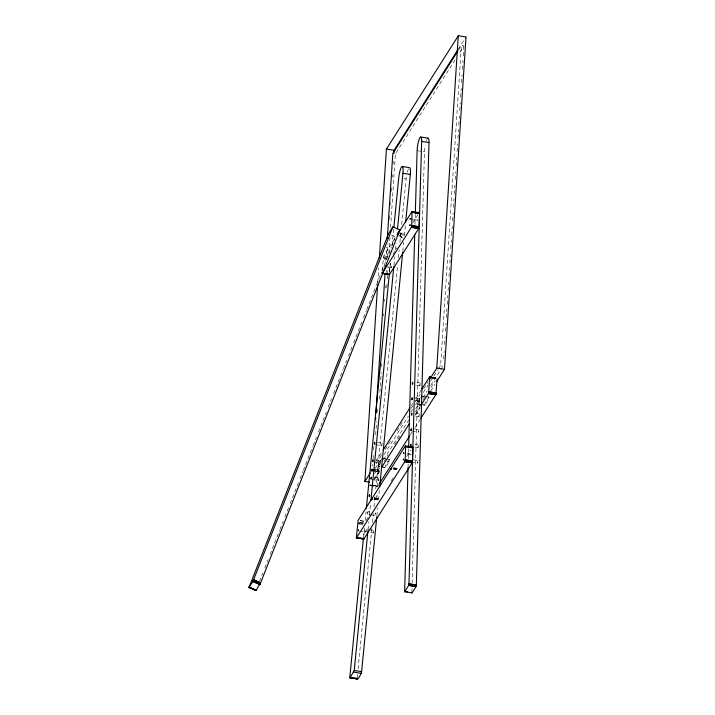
<?xml version="1.0" encoding="UTF-8"?>
<svg xmlns="http://www.w3.org/2000/svg" width="715" height="715" viewBox="0 0 715 715"><rect width="100%" height="100%" fill="white"/><g stroke="black" fill="none" stroke-linecap="round" stroke-linejoin="round"><path stroke-width="0.54" stroke-dasharray="3.58 2.68" d="M408.077 466.332L408.14 464.106M408.301 458.521L408.587 448.484M415.004 224.278L415.299 214.241M411.867 592.163L411.992 587.703M412.117 583.243L424.469 151.812A9.116 1.814 -81.1 0 1 425.291 144.984M384.018 266.32L384.196 265.605L384.161 266.338M377.779 282.47L378.709 268.018M372.175 472.213L372.676 464.41M373.042 458.842L373.328 454.382M373.614 449.932L373.909 445.472M385.886 260.501L386.752 247.122M375.688 434.836L376.555 421.501M377.127 412.609L377.341 409.275M383.392 315.905L383.535 313.679M384.321 301.453L384.464 299.228M385.188 288.118L385.331 285.893M386.198 272.558L386.341 270.333M387.199 256.989L388.066 243.654M389.648 219.201L389.863 215.867M390.587 204.749L390.73 202.524M391.454 191.414L391.668 188.081M392.383 176.963L392.526 174.737M393.25 163.628L393.393 161.402M379.504 399.068L379.862 393.5M379.933 392.383L381.238 372.327M381.596 366.759L381.81 363.417M386.717 287.644L387.012 283.185M387.298 278.725L387.512 275.382M387.584 274.274L388.093 266.472M388.951 253.101L389.97 237.496M390.613 227.468L395.377 153.922L454.99 59.953M438.268 369.02L440.655 365.267L461.363 45.456L463.928 45.858L458.565 54.313M443.658 358.984L444.158 351.181M444.596 344.496L445.096 336.694M445.463 331.125L445.963 323.323M446.321 317.746L446.902 308.835M447.188 304.376L447.769 295.465M448.055 291.005L448.636 282.094M448.993 276.517L449.574 267.607M449.86 263.147L450.441 254.236M450.799 248.659L451.38 239.748M451.666 235.289L452.238 226.378M452.604 220.81L453.104 213.007M453.471 207.43L454.043 198.52M454.338 194.06L454.91 185.149M455.276 179.572L455.777 171.779M456.134 166.202L456.715 157.291M457.073 151.723L457.582 143.921M457.94 138.344L458.521 129.433M458.807 124.973L459.388 116.062M459.745 110.485L460.254 102.692M460.612 97.115L461.193 88.204M461.55 82.636L462.051 74.834M462.417 69.257L462.989 60.346M463.284 55.886L463.856 46.976M382.159 270.386L383.66 256.158L395.029 238.184M363.953 534.918L364.534 528.671M389.514 271.539L390.292 263.2M363.524 537.206L364.391 528.331M365.151 520.574L366.017 511.69M389.505 272.058L390.372 263.183M392.115 245.433L393.742 228.791M368.055 529.538L368.815 521.762M369.467 515.104L370.558 504.012M393.938 265.399L394.805 256.524M395.458 249.866L396.11 243.207M357.196 677.963L357.634 673.512M358.072 669.07L371.898 527.911M372.444 522.352L373.319 513.459M373.972 506.792L374.955 496.791M375.715 489.015L397.603 265.605M398.371 257.82L399.131 250.044M399.891 242.26L400.874 232.259M401.633 224.483L406.102 178.911A9.116 1.814 -81.1 0 1 406.665 175.005M376.877 515.712L377.645 507.936M378.405 500.151L379.388 490.15M402.804 251.144L403.68 242.251M404.332 235.575L405.307 225.574M375.455 469.451L378.601 469.943L378.146 471.909L370.79 470.756M411.125 454.32L410.955 454.892L404.645 453.9M373.623 532.032L373.23 532.961L367.975 532.139M365.919 531.191L365.758 532.076L365.919 531.191L362.737 530.691M259.491 581.393L262.771 573.09M264.818 567.907L268.089 559.604M270.136 554.411L274.238 544.035M274.64 542.998L279.556 530.548M279.967 529.511L283.247 521.208M284.883 517.052L288.565 507.713M290.201 503.566L298.396 482.804M300.032 478.657L302.901 471.391M303.312 470.354L312.723 446.482M313.134 445.445L316.414 437.142M318.461 431.958L322.554 421.582M322.966 420.536L326.237 412.242M328.283 407.05L331.563 398.747M333.61 393.554L337.703 383.177M338.115 382.141L343.03 369.691M343.441 368.654L346.712 360.351M348.348 356.195L352.039 346.855M353.675 342.708L361.862 321.956M363.506 317.8L366.366 310.533M366.777 309.497L376.197 285.634M376.608 284.588L381.524 272.138M381.926 271.101L386.029 260.725M386.431 259.688L391.346 247.229M391.757 246.192L395.038 237.889M381.926 458.369C381.569 459.539 374.526 466.975 380.183 466.725M420.241 397.987C419.348 398.988 414.897 405.092 419.714 404.413M381.238 466.886L385.51 467.547L389.13 461.872L389.425 459.432L386.27 458.941M391.552 266.758L391.436 267.651L391.57 266.758L388.397 266.266M384.885 258.678C384.259 260.76 385.269 256.792 386.949 258.946M458.279 49.129L466.01 36.957M458.387 50.157L461.363 45.456M392.937 254.236L397.04 247.765M412.859 222.83L418.06 214.625M376.001 461.3L381.354 452.863M411.08 406.004L412.859 403.197M415.835 398.514L421.18 390.077M370.835 472.07L372.613 469.255M376.179 463.633L381.533 455.205M385.09 449.583L391.034 440.217M396.977 430.859L403.51 420.554M411.241 408.372L413.02 405.566M415.397 401.821L420.152 394.322M423.718 388.71L427.874 382.15M375.08 468.629L380.452 460.174M384.026 454.534L408.462 416.005M410.848 412.251L412.635 409.427M415.621 404.735L419.794 398.157M423.369 392.517L428.133 385.001M430.519 381.238L437.678 369.959M378.083 466.395L381.765 460.728M417.614 404.091L421.323 398.38M374.669 473.732L380.63 464.33M383.606 459.638L408.649 420.17M415.799 408.891L419.973 402.313M422.958 397.612L427.123 391.034M430.707 385.403L440.243 370.361M440.833 369.423L443.22 365.669L440.655 365.267M379.79 468.066L378.521 470.077L375.366 469.585M383.955 461.506L388.12 454.946M394.653 444.641L400.597 435.274M415.46 411.84L420.214 404.35M423.191 399.658L425.568 395.913M430.922 387.476L435.078 380.916M374.329 478.853L379.683 470.416M415.352 414.191L420.107 406.692M374.374 479.828L379.719 471.4M415.37 415.201L420.125 407.711M430.823 390.846L434.979 384.295M420.76 404.583L425.112 405.146L429.018 398.13L428.937 397.12L421.501 395.994M378.718 484.69L377.529 486.558L369.878 485.288M410.222 435.024L412.01 432.209M414.977 427.525L420.331 419.088M366.116 520.502L370.245 513.996M391.168 481.007L393.536 477.28M406.728 456.483L410.884 449.932M417.64 219.666C418.49 221.516 414.351 218.647 411.34 218.683M378.753 478.031L378.36 480.578L378.753 478.031L372.444 477.039M373.739 530.789L373.23 532.961M420.197 383.195C417.971 390.041 423.512 380.21 416.979 382.659M419.75 398.666L419.312 401.178L419.75 398.666L413.386 397.638M419.312 414.137C417.086 420.992 422.628 411.152 416.094 413.61M418.865 429.608L418.427 432.128L418.865 429.608L412.501 428.589M418.427 445.079C416.202 451.934 421.743 442.102 415.209 444.551M417.98 460.558L417.542 463.07L417.98 460.558L411.617 459.531M382.168 443.112L381.783 445.66L382.168 443.112L375.867 442.12M380.523 460.621L380.076 463.123L380.523 460.621L374.151 459.584M376.653 498.042C377.538 490.856 377.225 500.92 374.544 497.712M370.075 512.128C367.161 509.598 366.134 516.212 369.682 514.684M367.582 514.353L367.975 511.797M374.937 515.497L375.33 512.95L374.937 515.497L370.736 514.845M366.259 529.261C365.374 536.447 365.678 526.374 368.359 529.583M424.969 405.235C423.727 400.043 436.007 395.064 422.449 396.316M389.425 459.432L385.653 465.268L385.439 467.547M417.113 150.659L424.469 151.812M392.812 153.528L395.377 153.922M404.002 178.58L406.102 178.911M411.205 219.585L417.506 220.569M400.311 233.501L404.52 234.163M398.121 233.313L404.431 234.297M403.957 235.181L399.14 234.448L402.152 237.711M383.749 255.97L388.022 256.515M383.347 257.597L386.493 258.097M383.32 257.883L386.475 258.374M388.254 267.16L391.436 267.651M431.797 377.1L437.053 377.922M431.69 377.154L436.945 377.976L432.655 377.449M432.959 377.931L436.114 378.423M430.832 377.922L436.087 378.744M416.604 385.215L419.759 385.707M415.111 400.525L419.312 401.178M417.909 401.642L420.009 401.973M417.757 404.002L421.957 404.654M423.012 404.815L425.112 405.146M415.719 416.157L418.874 416.648M412.126 431.136L418.427 432.128M414.834 447.107L417.989 447.599M375.473 444.676L381.783 445.66M406.88 453.328L411.089 453.989L410.955 454.892M411.241 462.087L417.542 463.07M382.069 458.279L385.224 458.771M382.972 458.538L385.072 458.86M387.021 461.55L389.13 461.872M373.766 462.14L380.076 463.123M378.378 463.955L380.487 464.276M393.759 467.825L399.015 468.647M393.652 467.985L398.925 468.781M393.384 468.405L398.639 469.228M378.226 466.305L380.335 466.636M381.381 466.797L385.591 467.458M393.107 468.852L397.326 469.487M393.018 468.986L397.218 469.639M372.149 469.246L378.45 470.229M371.049 469.228L378.405 470.372M370.996 469.389L378.351 470.542M371.997 469.737L378.306 470.729M371.961 469.934L378.262 470.917M370.87 469.97L378.226 471.122M370.844 470.175L378.199 471.328M370.808 470.434L378.163 471.587L377.225 486.298L374.07 485.807M372.059 479.595L378.36 480.578M371.997 484.94L377.225 486.084L374.079 485.592M369.87 484.931L373.024 485.422M369.87 485.145L373.024 485.637M369.896 485.414L377.44 486.7M369.95 485.565L377.386 486.745M374.66 497.926L379.915 498.748M374.553 498.096L378.771 498.721M374.285 498.507L378.494 499.168M374.008 498.954L379.272 499.758M373.918 499.097L379.173 499.91M360.271 520.609L364.471 521.271M360.199 520.726L365.445 521.548M359.788 522.361L363.998 523.014M359.761 522.638L363.971 523.3M360.244 523.21L363.399 523.702M359.064 523.943L363.265 524.604M369.414 529.752L373.614 530.405M359.475 531.093L365.776 532.085M391.48 235.11L395.44 236.853M399.801 236.129L402.125 237.925M399.882 236.057L402.143 237.907M399.202 235.038L402.161 237.827M407.327 172.083A9.116 1.814 -81.1 0 1 408.488 168.82M426.363 140.909A9.116 1.814 -81.1 0 1 426.962 139.452"/><path stroke-width="1.07" d="M405.637 446.437L405.459 445.785L358.09 520.395L356.374 537.886L363.855 538.985L412.18 462.811L412.537 461.166L405.182 460.013L405.637 446.437L412.993 447.59L412.546 460.996L405.191 459.852M389.291 274.14L389.425 274.623L418.829 228.264L419.097 226.682L411.742 225.529L412.055 211.461L397.844 233.751L397.755 235.137L397.844 233.751M361.629 671.349C361.674 673.566 356.892 681.654 357.178 678.151M412.841 448.993L408.98 583.833L408.631 585.487L404.645 591.895L408.05 467.449M408.649 446.258L414.718 234.314M415.326 213.124L417.113 150.659A9.116 1.814 -81.1 0 1 419.607 138.299A9.116 1.814 -81.1 0 1 421.644 141.418L412.904 446.759M416.344 584.816L429 142.562A9.116 1.814 -81.1 0 0 427.534 138.522M419.097 226.682L419.553 213.267L412.197 212.123M420.697 405.763L428.634 393.143L429.697 376.769L421.779 389.139M369.289 482.125L364.891 481.436L377.636 284.686M379.361 258.008L386.413 149.078L458.306 35.75L466.01 36.957L444.489 369.306L436.758 381.479M375.563 419.839L375.706 417.614M376.001 413.154L385.019 273.872M387.324 238.211L392.812 153.528L457.788 51.096M393.965 152.51L394.117 150.284L457.689 50.068M430.251 378.405L436.785 368.1L458.306 35.75M437.142 378.914L435.837 394.662L428.428 393.581M411.858 592.351L412.001 593.048L415.987 586.64L416.336 584.986L408.98 583.833M382.159 273.407L411.375 227.343L411.742 225.699L419.097 226.843M356.41 537.895L404.824 461.658L405.182 460.013M363.667 538.046L363.81 539.03M363.408 538.324L349.814 677.177L349.93 677.847L357.33 678.982M366.348 508.365L389.398 273.166M393.849 227.683L398.747 177.758A9.116 1.814 -81.1 0 1 401.714 166.792A9.116 1.814 -81.1 0 1 402.965 173.289L397.531 228.773M349.93 677.847L354.229 670.607L367.948 530.646M370.879 500.679L393.831 266.507M376.769 516.829L361.602 671.626L354.247 670.482M379.71 486.808L402.697 252.252M405.637 222.24L410.321 174.433A9.116 1.814 -81.1 0 0 409.588 167.659L402.223 166.515M249.052 587.265L256.086 590.384L248.99 587.507L249.169 586.944L388.504 233.805L392.937 226.834L399.864 229.881L260.528 583.02L259.777 584.566L252.842 581.518M249.017 587.524L252.922 581.384L259.858 584.432C255.532 588.811 257.927 592.485 253.128 588.686M421.484 397.933L421.501 395.994M252.922 581.384L392.937 226.834M412.197 592.842L404.77 591.814M397.656 233.367L399.864 229.881M397.075 234.967L397.612 234.207M383.142 450.048L409.892 407.881M364.891 481.436L370.236 472.999M381.47 467.61L409.409 423.566M379.316 483.751L409.632 435.962M420.921 418.15L435.873 394.591L428.517 393.438M361.12 673.351L353.836 672.091M429.59 376.823L431.69 377.154M420.706 137.03L428.062 138.174M421.644 141.418L429 142.562M386.413 149.078L394.117 150.284M402.965 173.289L410.321 174.433M411.867 211.649L419.41 212.614L419.544 213.526L412.189 212.373M411.724 225.877L419.079 227.021M411.706 226.065L419.062 227.209M411.679 226.253L419.035 227.406M411.643 226.449L418.999 227.593M411.608 226.628L418.963 227.781M411.563 226.807L418.919 227.96M411.518 226.968L418.874 228.121M411.474 227.111L418.829 228.264M411.429 227.236L418.784 228.389M411.375 227.343L418.731 228.487M385.09 273.479L387.19 273.809M384.044 273.461L387.199 273.952M383.008 273.416L389.309 274.399M381.998 273.416L389.514 274.56M436.785 368.1L444.489 369.306M429.804 377.44L431.905 377.77M428.884 391.614L436.221 393.08L428.866 391.936M428.839 392.195L436.195 393.339M428.803 392.401L436.168 393.545M428.768 392.598L436.123 393.751M428.732 392.794L436.087 393.947M428.678 392.982L436.043 394.126M428.634 393.143L435.989 394.296M428.58 393.295L435.935 394.439M405.307 445.972L412.859 446.938L412.984 447.849L405.628 446.696M405.164 460.192L412.528 461.345M405.146 460.38L412.501 461.533M405.119 460.576L412.475 461.729M405.092 460.764L412.448 461.917M405.048 460.952L412.412 462.104M405.012 461.13L412.367 462.274M404.967 461.291L412.323 462.444M404.913 461.434L412.278 462.587M404.869 461.559L412.224 462.712M404.824 461.658L412.18 462.811M360.485 538.073L362.585 538.404M356.302 537.68L362.603 538.663M356.32 537.769L363.855 538.985M408.971 584.012L416.327 585.165M408.953 584.2L416.309 585.344M408.926 584.387L416.282 585.54M408.891 584.575L416.246 585.728M408.855 584.763L416.21 585.916M408.819 584.942L416.175 586.094M408.774 585.111L416.13 586.255M408.721 585.254L416.076 586.407M408.631 585.487L416.032 586.532M404.502 591.26L407.657 591.761M355.06 678.16L357.16 678.49M349.814 677.48L351.914 677.811M354.014 678.142L357.169 678.633M349.823 677.606L357.178 678.758M349.841 677.704L357.375 678.937M253.709 579.677L260.528 583.02L253.593 579.972M253.494 580.205L260.43 583.252M253.405 580.401L260.34 583.449M253.325 580.589L260.26 583.637M253.244 580.768L260.171 583.815M253.155 580.946L260.09 583.994M253.074 581.098L260.01 584.146M253.003 581.241L259.938 584.289M249.097 587.14L256.033 590.188M249.017 587.373L255.997 590.519M403.34 459.781L403.528 459.146L403.34 459.781M409.892 225.466L410.079 224.823L409.892 225.466M358.367 530.646L358.564 530.038L358.367 530.646M372.122 499.195L372.184 498.185L372.122 499.195M391.221 469.085L391.284 468.075L391.221 469.085M412.287 383.633C412.716 386.493 413.154 379.147 412.287 383.633M411.849 399.104C412.269 401.946 412.707 394.707 411.849 399.104M411.402 414.575C411.831 417.435 412.269 410.088 411.402 414.575M410.955 430.046C411.384 432.888 411.822 425.648 410.955 430.046M410.517 445.517C410.946 448.377 411.384 441.039 410.517 445.517M359.019 523.612L359.216 523.058L359.019 523.612M410.115 219.085L410.285 218.522L410.115 219.085M403.555 453.408L403.734 452.836L403.555 453.408M369.19 495.933C369.575 498.9 370.084 491.491 369.19 495.933M370.897 478.469C371.273 481.418 371.809 474.081 370.897 478.469M372.613 461.014C372.998 463.981 373.507 456.572 372.613 461.014M374.32 443.55C374.705 446.518 375.214 439.108 374.32 443.55"/></g></svg>
